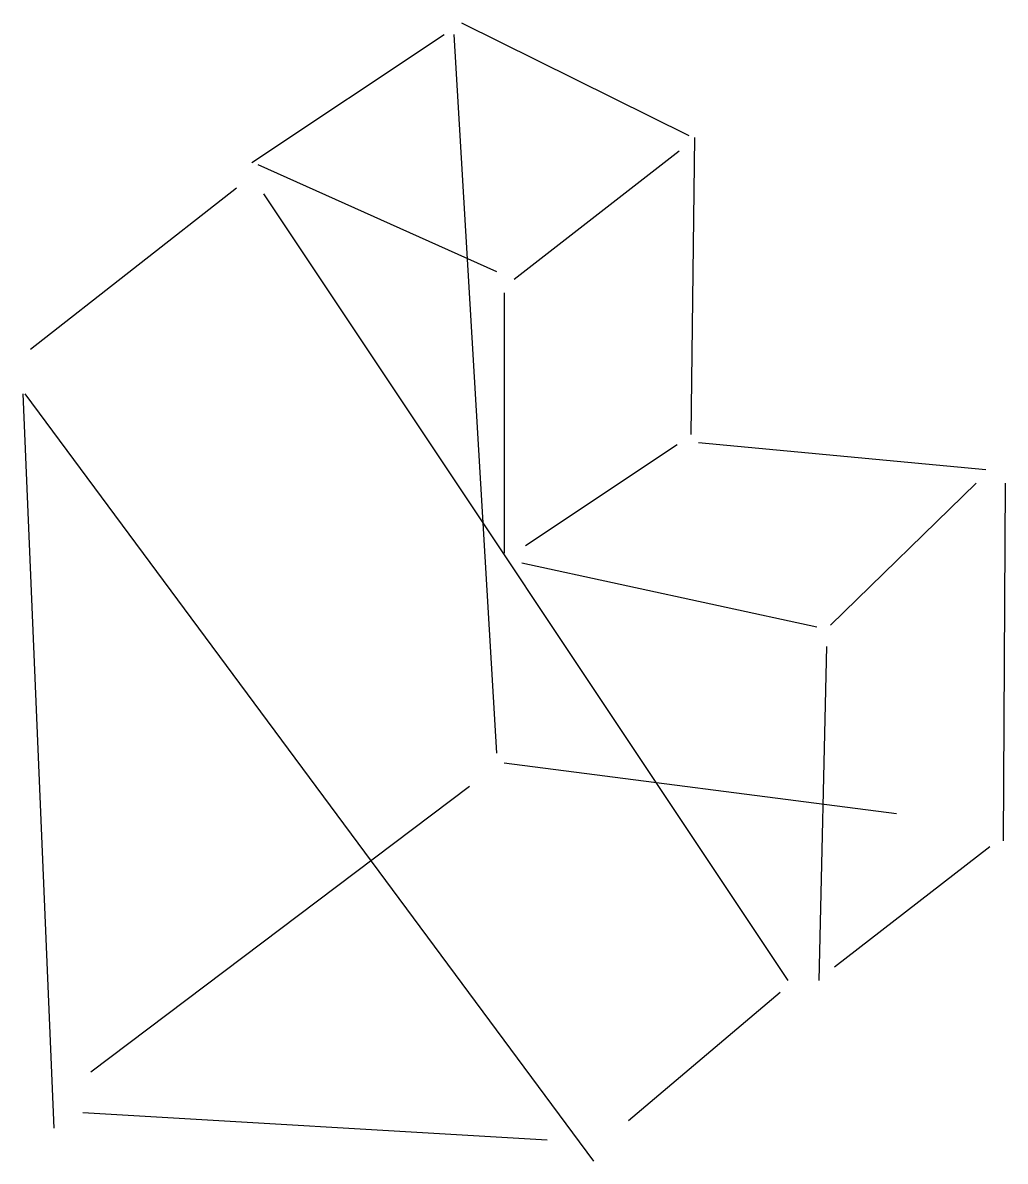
# Model space of a CAD drawing. Header units: metres. Extents: x -108 to 38, y 128 to 296.
import ezdxf

# ---------------------------------------------------------------- set-up
doc = ezdxf.new("R2010")
doc.units = ezdxf.units.M

msp = doc.modelspace()

# ---------------------------------------------------------------- linework, layer by layer
at = {"color": 0, "linetype": 'CONTINUOUS'}
for p, q in [((-42.57918, 296.471924), (-8.918612, 279.785489)), ((-73.650473, 275.757729), (-45.168454, 294.745741)), ((-43.729968, 294.745741), (-37.400631, 188.297792)), ((-8.055521, 279.497792), (-8.630915, 235.480126)), ((-34.811356, 258.495899), (-10.357098, 277.483912)), ((-72.787382, 275.470032), (-37.400631, 259.646688)), ((-106.44795, 248.138801), (-75.95205, 272.017666)), ((-71.92429, 271.154574), (5.753943, 154.637224)), ((-36.249842, 256.482019), (-36.249842, 217.930599)), ((-107.598738, 241.521767), (-102.995584, 132.77224)), ((-107.311041, 241.521767), (-23.015773, 127.881388)), ((-33.085174, 219.081388), (-10.644795, 234.04164)), ((-7.480126, 234.329338), (35.099054, 230.301577)), ((12.083281, 207.285804), (33.660568, 228.287697)), ((37.976025, 228.287697), (37.688328, 175.35142)), ((-33.660568, 216.492114), (10.069401, 206.998107)), ((11.507886, 204.121136), (10.357098, 154.637224)), ((-36.249842, 186.859306), (21.864984, 179.37918)), ((-97.529338, 141.115457), (-41.428391, 183.40694)), ((12.658675, 156.651104), (35.674448, 174.488328)), ((-17.837224, 133.923028), (4.603155, 152.911041)), ((-98.680126, 135.073817), (-29.920505, 131.046057))]:
    msp.add_line(p, q, dxfattribs=at)

doc.saveas('drawing.dxf')
